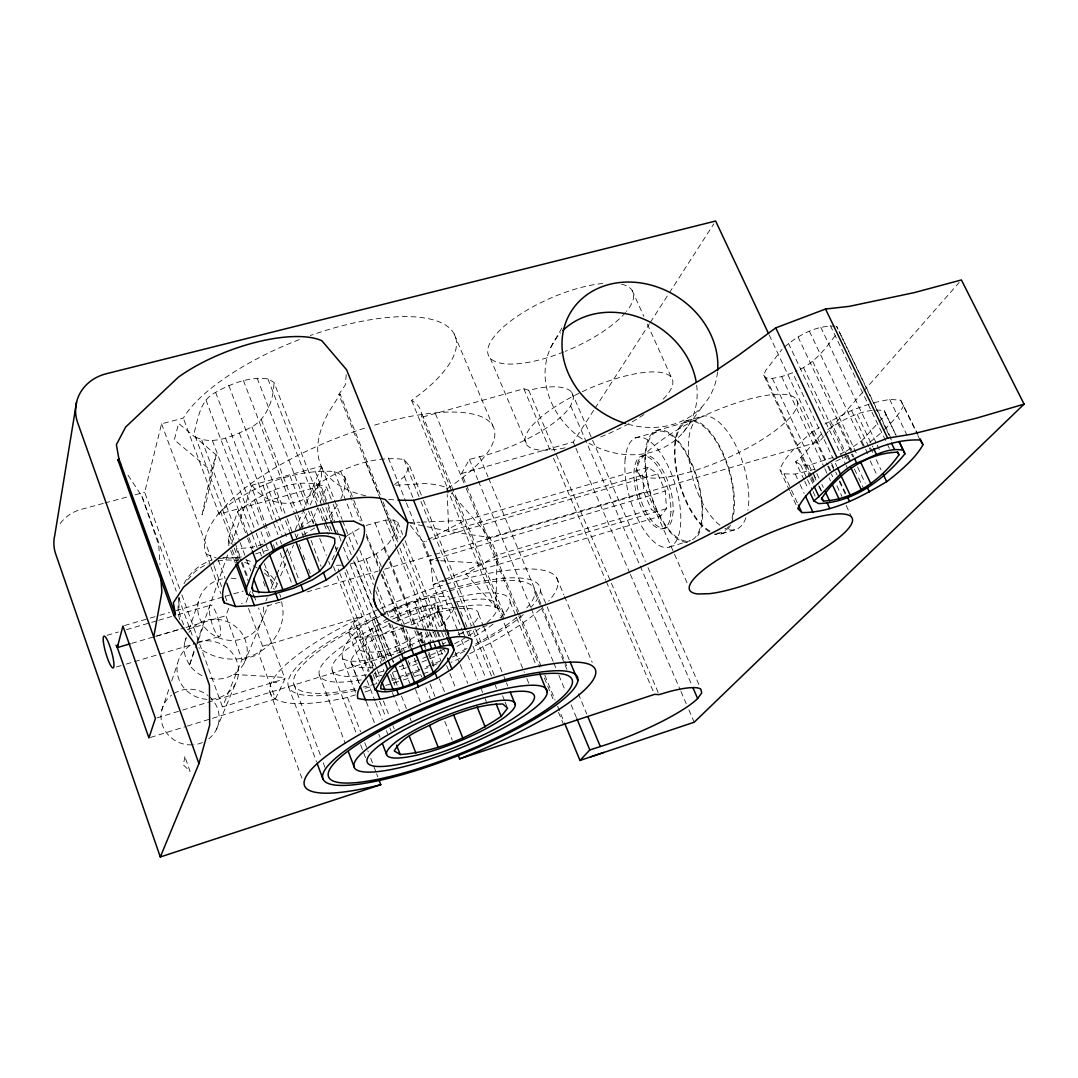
<?xml version="1.0" encoding="UTF-8"?>
<svg xmlns="http://www.w3.org/2000/svg" width="1078" height="1078" viewBox="0 0 1078 1078"><rect width="100%" height="100%" fill="white"/><g stroke="black" fill="none" stroke-linecap="round" stroke-linejoin="round"><path stroke-width="0.75" stroke-dasharray="5 3.75" d="M448.381 579.762L466.154 574.089L495.84 607.466L497.133 555.022L489.924 537.545L451.372 493.091M366.183 525.431L385.466 520.122L393.497 520.054L397.715 522.156C395.006 546.02 372.031 559.361 350.539 563.754M346.2 374.713L345.445 384.671L338.829 394.413L379.267 495.934M451.291 490.126L421.592 416.674A139.466 46.96 -21 0 0 415.717 403.212L411.594 400.356L420.043 394.103A148.683 53.563 -21.4 0 0 443.26 323.75A148.683 53.563 -21.4 0 0 310.329 335.527M216.166 454.876L206.868 499.384L202.058 514.826L211.261 470.857L216.166 454.876L178.638 423.384L174.313 439.824L211.261 470.857M179.568 588.534L144.681 492.228L161.565 423.802L183.327 418.129L184.567 415.946A148.683 53.563 -21.4 0 1 302.554 338.371M161.565 710.914L169.583 687.198M171.712 680.878L177.587 663.482M184.715 642.367L186.292 637.731M188.906 629.983L198.325 602.09M201.99 675.663A31.707 29.766 17.2 0 1 189.566 665.059L194.202 650.196M196.937 642.259L228.671 551.801M228.927 545.724L228.213 538.838L237.605 511.767C261.779 493.306 295.992 474.792 326.513 487.162L332.523 502.55M231.474 543.864L252.144 485.154L321.284 466.208A351.967 115.939 -24.4 0 1 328.628 412.295L340.163 394.171L380.601 495.651M189.566 665.059L195.118 649.32M195.67 647.743L203.446 625.712L199.551 618.26A33.216 30.912 18.2 0 1 225.45 578.36M402 651.732L222.459 706.952L242.051 659.615L225.908 615.713L229.142 607.076M518.558 611.536L461.627 473.471L469.402 459.43L486.151 455.091A75.5 24.026 -22.9 0 0 570.666 405.867L573.55 398.186L571.69 392.163A75.5 24.026 -22.9 0 0 539.485 387.959L528.746 390.263L523.841 388.754L421.485 417.348M247.9 597.643L246.161 602.103L241.526 603.451M248.479 596.161L250.797 590.218M265.929 600.877L267.209 597.791M271.036 588.521L276.143 576.164M276.79 574.628L284.444 556.086M285.091 554.55L287.637 548.365M295.305 529.837L302.325 512.845M302.958 511.309L321.487 466.518M216.274 729.685L235.583 683.492M244.18 662.943L268.314 605.216M275.416 588.251L277.356 583.616M280.576 575.908L285.737 563.565M288.958 555.844L293.472 545.05M296.706 537.329L298 534.243M301.22 526.536L307.028 512.656M310.248 504.935L318.643 484.884M299.563 528.611L312.566 519.812L317.646 507.94M320.179 501.998L326.513 487.162M187.356 726.06L275.429 698.854L258.989 654.521L262.56 646.221L247.334 605.257M810.818 476.193L763.682 375.117L765.717 370.428L782.062 349.339M332.132 559.778L339.503 543.972M275.429 698.854L284.996 678.749L258.545 607.925M394.535 484.574L404.425 476.489L409.613 466.114L403.981 459.457C371.438 455.172 338.061 469.226 312.337 488.334L219.103 514.166L183.327 418.129M366.56 679.073L348.49 632.193L353.274 623.084L362.073 616.387L343.869 569.534M387.608 618.449L371.856 628.77L359.958 650.398C381.841 656.933 404.924 643.404 422.819 631.681M550.75 347.493L562.083 327.672M427.643 627.517L438.14 610.404L437.223 606.402L433.935 604.691L415.488 607.763L390.492 617.155M461.627 473.471L573.24 442.061L594.099 409.68M595.002 408.266L649.414 323.791M650.33 322.389L668.468 294.227M669.371 292.825L713.811 223.833M321.904 505.73L273.947 382.38L267.896 378.877C249.503 376.424 231.366 383.458 215.613 392.352C200.454 399.83 198.379 417.119 194.458 431.685L195.495 437.048L241.742 560.924M219.103 514.166L220.424 512.117A150.853 48.025 -21.5 0 1 368.11 427.077M195.495 437.048C213.821 446.022 235.247 435.216 251.942 426.834C267.236 418.21 273.772 398.766 273.947 382.38M427.063 526.724L448.771 531.36L642.582 475.088L648.255 467.367L657.674 473.916L665.274 491.096L666.487 508.654L660.652 516.119L466.154 574.089L497.133 555.022L651.287 509.315L660.652 516.119M683.007 432.615L703.503 405.032M835.194 335.662C824.454 350.134 812.745 364.943 795.281 371.452M187.599 579.924L194.094 572.485A52.835 49.184 18.2 0 1 208.081 563.929M804.053 479.845L795.658 461.815L800.752 457.598L821.517 433.868M384.617 569.184L819.334 441.616L823.767 436.563M824.872 435.31L862.616 392.365M863.721 391.098L959.177 282.476M846.014 451.318L860.972 441.562L877.991 423.034M879.122 421.808L885.927 414.397L884.189 410.624C863.316 407.538 842.47 419.868 825.532 431.106M784.178 347.318C797.882 335.231 816.383 325.206 835.032 326.149M210.345 565.115L206.302 554.132A216.57 67.941 -22 0 1 220.438 511.161C252.333 486.016 293.27 469.28 334.315 471.423L344.637 476.786L353.139 498.359M411.068 624.971L417.132 622.734L442.708 608.814L474.037 605.054A143.926 35.102 -21.4 0 1 504.733 615.754L421.053 411.675M314.749 527.991L300.964 536.251M347.197 535.51L360.618 527.775M395.895 485.262L424.719 483.577A141.353 42.029 -21.2 0 1 446.966 488.024L447.639 488.428L456.331 482.365A150.853 48.025 -21.5 0 0 486.515 419.409A150.853 48.025 -21.5 0 0 371.236 426.12M355.511 692.372L342.683 658.901A173.612 43.672 -22.3 0 1 358.893 628.595L379.577 615.942M342.683 658.901C355.834 664.654 370.253 658.442 383.391 655.707C402.081 649.508 420.353 641.693 436.455 630.226M789.541 490.652L779.839 469.631A180.188 44.077 -25.3 0 1 812.516 431.806L819.388 427.494M824.886 424.058L851.472 410.449L872.358 402.97M648.255 467.367L464.968 520.378L423.317 542.072L408.171 522.695L419.868 522.21M380.979 615.269C402 604.866 424.853 596.242 448.596 596.215L462.341 630.374M835.8 461.263L851.324 453.838L852.725 456.776M833.186 457.315L809.026 465.211L800.563 464.78L795.658 461.815M840.314 453.986L844.586 451.978M443.53 580.126L433.019 584.653L442.708 608.814M445.039 579.479L482.567 563.309L666.487 508.654M427.899 672.133L414.531 676.472M403.482 627.773L392.877 631.708L370.697 636.828L354.824 637.044L348.49 632.193M814.955 469.28L795.254 474.091L783.949 473.862L779.839 469.631M763.682 375.117L766.027 377.92L772.347 378.432L781.658 376.626L792.546 372.772L836.838 466.41M255.594 553.876L271.265 549.012M446.858 580.247L433.019 584.653L430.58 560.129L423.317 542.072L426.551 541.129M379.025 609.164A154.423 38.498 -21.7 0 0 270.807 684.018A154.423 38.498 -21.7 0 0 345.472 697.87L355.471 694.906M365.051 691.914L371.425 689.92M385.789 685.433L392.176 683.439M393.78 682.94L401.757 680.461M403.347 679.962L412.928 676.971M150.516 737.433L185.753 726.545M458.096 634.484L475.735 629.053M482.149 627.086L488.55 625.105M157.011 717.908L181.01 710.564M182.613 710.065L284.996 678.749M669.344 547.031L690.27 540.671A56.986 24.161 73.4 0 1 645.668 466.451A56.986 24.161 73.4 0 1 684.274 450.537A56.986 24.161 73.4 0 1 691.739 540.078M714.795 534.553L721.222 532.599M721.613 533.799L735.695 529.514M262.56 646.221L362.073 616.387M664.708 528.058L666.932 527.398M242.051 659.615L258.989 654.521M116.478 666.972L124.522 664.587M126.139 664.115L195.428 643.579M197.031 643.108L219.589 636.424M642.582 475.088L643.862 492.403L489.924 537.545L448.771 531.36L447.249 494.681M131.691 643.35L154.046 636.802M155.65 636.33L184.392 627.895M185.982 627.436L225.908 615.713M156.849 636.02L180.282 629.134M307.041 591.943L378.149 571.084M187.262 629.417L202.974 624.795M280.145 602.13L263.382 607.049L263.598 608.032A33.216 30.912 18.2 0 1 241.742 639.065A33.216 30.912 18.2 0 1 203.446 625.712M433.787 559.186L430.58 560.129L438.962 560.641M435.404 558.714L665.274 491.096M433.019 539.256L657.674 473.916M107.126 635.279L118.405 631.991M126.476 629.646L157.105 620.739M158.709 620.268L171.604 616.508M178.059 614.635L210.291 605.257M124.522 625.523L148.616 618.543M150.219 618.071L158.25 615.74M159.854 615.282L169.489 612.479M175.916 610.62L224.089 596.646M225.693 596.174L232.107 594.315M233.724 593.857L243.358 591.054M643.768 455.765L645.991 455.132M655.801 430.809L686.457 422.118M635.198 437.964L656.179 432.009M263.099 544.147L250.648 547.678L236.203 548.702L240.852 561.139M686.08 420.919L700.201 416.916M103.326 503.413L81.066 509.436A39.185 35.911 8.5 0 0 58.239 526.616M104.916 502.981L128.767 496.527M135.141 494.815L144.681 492.228M219.252 558.35L236.648 557.905L241.391 556.895M873.935 402.646L889.673 399.386L900.682 400.207L918.011 434.447M338.829 394.413L340.163 394.171M421.538 522.143L464.968 520.378M341.483 565.141L336.7 565.29L339.125 571.529M233.589 674.397L284.498 677.442M440.646 560.735L482.567 563.309M388.7 499.357L396.448 500.071M365.846 495.84C348.154 491.864 329.72 483.2 321.284 466.208L321.554 476.314A38.538 34.712 20.2 0 1 292.3 502.9A38.538 34.712 20.2 0 1 252.697 486.191L252.144 485.154M409.748 523.032L425.5 526.387M206.302 554.132L216.247 557.865M447.181 493.023L446.966 488.024L450.267 491.824M128.026 475.182L141.919 496.271L176.253 591.202M189.256 664.479L185.861 657.917A31.707 29.766 17.2 0 1 186.049 637.893M900.682 400.207L917.149 434.111M917.877 435.579L920.019 439.999M889.673 399.386L906.935 435.04M884.189 410.624L896.236 435.593M885.927 414.397L896.168 435.606M890.967 438.14L836.609 326.338L840.261 333.924M840.988 335.433L851.93 358.179M852.671 359.702L891.358 440.08M830.343 325.569L891.088 451.978M820.789 327.308L876.454 443.543M877.169 445.066L881.508 454.121M857.253 414.41L872.87 447.087M870.512 447.815L873.328 453.703M876.131 459.592L881.063 469.9M851.472 410.449L868.625 446.4M869.34 447.896L870.781 450.9M809.416 331.296L864.92 447.707M865.634 449.23L869.959 458.298M860.972 441.562L863.801 447.505M870.162 460.845L877.236 475.681M812.731 361.426L857.226 455.105M798.03 336.915L851.822 450.267M837.593 422.819L851.701 452.558M852.402 454.04L853.816 457.018M857.589 467.043L865.243 483.187M848.116 455.751L851.607 463.136M854.409 469.051L857.899 476.436M858.6 477.918L863.505 488.253M830.383 420.609L846.675 455.051M847.389 456.546L849.518 461.034M803.447 367.45L848.386 462.435M788.422 343.262L845.421 463.904M846.136 465.413L848.278 469.941M831.569 463.284L835.019 470.614M835.706 472.083L837.08 475.007M839.843 480.882L846.055 494.074M831.69 465.211L834.466 471.126M839.331 481.462L846.971 497.713M769.261 335.123L819.334 441.616M812.516 431.806L827.931 464.618M828.632 466.1L831.434 472.07M796.467 399.655L826.988 464.631M827.688 466.141L832.661 476.719M836.919 485.787L841.891 496.365M846.149 505.434L851.108 516.012M781.658 376.626L824.131 467.205M824.832 468.714L828.376 476.26M829.076 477.77L830.491 480.788M772.347 378.432L819.051 478.362M821.881 484.413L823.296 487.445M813.311 473.309L816.747 480.667M819.496 486.542L821.544 490.962M809.026 465.211L813.176 474.104M813.877 475.587L818.027 484.494M818.728 485.976L820.803 490.423M766.027 377.92L811.411 475.209M812.125 476.732L814.955 482.809M811.518 477.702L814.335 483.739M800.752 457.598L809.888 477.19M810.589 478.699L813.391 484.723M800.563 464.78L806.816 478.201M807.503 479.697L812.367 490.14M813.068 491.635L815.143 496.109M804.74 481.354L808.244 488.873M795.254 474.091L799.364 482.971M800.051 484.44L804.161 493.306M783.949 473.862L790.834 488.752M791.521 490.247L797.72 503.642M790.241 492.161L797.868 508.668M632.112 290.413L643.889 316.474M647.352 324.141L671.581 377.812M639.241 474.077L687.589 584.006M643.862 492.403L651.287 509.315M571.69 392.163L645.318 561.463M647.999 567.621L699.541 686.134M570.666 405.867L639.497 564.522M640.17 566.058L692.292 686.201M573.24 442.061L575.234 446.669M575.895 448.219L629.741 572.903M630.401 574.439L680.245 689.893M680.919 691.429L686.228 703.745M688.896 709.903L694.205 722.22M528.746 390.263L659.103 694.609M523.841 388.754L550.898 452.046M553.54 458.217L605.674 580.153M606.335 581.689L653.861 692.831M490.261 358.26L527.331 445.632M454.242 334.086L492.942 426.16M556.747 577.956L563.834 594.827M564.481 596.363L592.226 662.364M540.415 590.636L569.48 660.369M479.602 456.573L487.997 476.732M488.644 478.282L540.9 603.842M541.547 605.391L564.131 659.642M564.778 661.191L568.012 668.939M578.334 693.747L586.715 713.892M535.025 592.698L540.833 606.644M541.479 608.194L567.271 670.206M469.402 459.43L477.783 479.629M478.416 481.179L530.578 607.008M531.225 608.571L553.122 661.38M553.755 662.943L555.696 667.592M558.916 675.367L564.71 689.341M571.151 704.877L576.946 718.864M183.691 624.688L180.498 616.993A52.997 49.292 18.2 0 1 179.487 597.508M519.205 613.086L542.234 668.926M544.794 675.138L555.035 699.959M557.582 706.157L563.983 721.681M435.391 413.588L465.521 486.704M466.168 488.267L518.1 614.271M518.734 615.834L539.903 667.174M544.39 678.062L554.011 701.401M558.498 712.288L563.619 724.726M510.177 602.184L515.931 616.171M516.564 617.734L535.766 664.358M451.925 491.676L503.952 618.637M497.551 607.008L524.312 672.362M526.859 678.588L530.053 686.376M411.594 400.356L447.639 488.428M446.966 488.024L495.84 607.466M478.592 614.244L483.025 625.159M483.658 626.722L503.291 675.057M503.925 676.607L505.825 681.296M506.458 682.846L507.725 685.972M409.613 466.114L422.805 498.696M423.425 500.246L494.411 675.583M502.577 695.755L504.45 700.404M505.083 701.967L506.97 706.616M403.981 459.457L420.353 499.949M420.986 501.513L470.749 624.58M473.269 630.805L491.528 675.987M495.314 685.325L496.567 688.451M457.032 602.44L460.131 610.135M460.751 611.671L462.61 616.293M465.103 622.451L468.202 630.145M468.822 631.681L470.695 636.289M404.425 476.489L413.224 498.292M467.259 632.26L468.512 635.387M472.919 646.288L485.477 677.442M462.974 631.924L464.847 636.586M388.336 457.975L405.813 501.459M406.433 503.022L457.638 630.374M458.258 631.924L465.13 649.01M467.623 655.222L477.621 680.07M481.367 689.394L482.607 692.494M485.113 698.706L486.986 703.368M434.259 596.929L449.957 636.101M437.223 606.402L447.101 631.061M447.72 632.611L448.947 635.697M438.989 611.563L446.481 630.28M447.101 631.829L448.974 636.519M455.226 652.109L459.592 663.037M460.212 664.6L467.717 683.317M438.14 610.404L446.117 630.32M446.737 631.856L448.569 636.451M433.935 604.691L444.459 631.021M445.079 632.57L446.319 635.67M397.715 522.156L402.66 534.553M405.139 540.752L441.037 630.617M441.657 632.166L444.756 639.914M393.497 520.054L400.329 537.181M402.808 543.406L437.601 630.59M438.22 632.153L441.32 639.928M441.94 641.491L444.432 647.716M437.075 631.775L439.554 637.987M443.893 648.848L445.12 651.961M383.081 501.903L398.644 540.927M424.584 605.944L434.501 630.832M435.121 632.382L437.601 638.607M379.887 497.497L397.297 541.237M365.658 462.125L380.601 499.666M381.221 501.23L397.418 541.897M399.911 548.15L432.925 631.048M433.545 632.611L436.038 638.877M440.403 649.818L442.896 656.071M446.629 665.463L449.122 671.715M449.742 673.278L455.347 687.36M385.466 520.122L396.664 548.257M397.283 549.82L429.623 631.129M430.243 632.692L433.976 642.07M434.596 643.633L436.469 648.336M429.435 632.031L433.625 642.582M434.232 644.092L436.024 648.606M436.63 650.115L440.821 660.652M414.936 601.443L426.376 630.239M426.982 631.762L431.187 642.367M415.488 607.763L424.772 631.169M425.392 632.719L428.492 640.521M417.132 622.734L418.358 625.846M420.838 632.072L425.15 642.973M428.855 652.311L434.407 666.325M439.352 678.79L444.904 692.804M420.407 633.77L425.972 647.811M428.451 654.05L433.396 666.527M421.916 639.537L423.142 642.636M423.748 644.172L425.594 648.808M374.848 522.358L389.576 559.549M390.196 561.099L417.186 629.282M417.806 630.832L422.711 643.229M384.159 548.406L387.231 556.154M389.684 562.366L416.081 629.04M416.687 630.59L421.606 642.987M406.702 610.404L412.268 624.472M414.734 630.724L420.299 644.792M430.014 683.91L434.946 696.401M444.796 721.384L452.194 740.114M376.262 553.796L382.447 569.467M383.067 571.03L405.301 627.436M405.921 629L412.712 646.234M353.746 499.909L364.068 526.104M409.101 640.467L411.553 646.692M366.345 534.203L379.793 568.349M382.245 574.561L402.66 626.426M403.024 627.329L410.974 647.501M340.608 471.126L360.254 521.011M366.399 536.601L380.507 572.458M381.127 574.022L400.154 622.343M402.606 628.582L409.977 647.285M414.275 658.2L421.646 676.903M425.945 687.818L430.243 698.733M393.672 609.11L398.456 621.265M400.854 627.342L409.222 648.619M334.315 471.423L353.894 521.28M403.334 648.457L404.546 651.543M408.185 660.814L410.004 665.449M412.443 671.621L414.262 676.256M366.021 558.835L374.632 580.759M377.084 587.025L388.754 616.791M391.84 624.62L402.283 651.247M389.441 623.138L401.097 652.864M415.529 689.489L420.433 701.98M352.614 531.737L357.478 544.147M359.904 550.359L373.284 584.478M375.71 590.69L384.833 613.961M388.484 623.259L400.032 652.742M395.424 646.679L399.076 656.03M399.682 657.58L401.515 662.256M402.121 663.805L410.664 685.595M321.823 467.596L342.063 519.367M342.629 520.809L354.298 550.629M356.71 556.814L372.018 595.959M333.115 504.086L339.125 519.461M354.945 562.783L393.524 661.582M346.321 542.099L351.212 554.631M353.665 560.897L393.416 662.741M373.931 618.678L389.333 658.159M315.153 471.099L334.773 521.429M374.659 626.197L386.813 657.405M318.495 483.092L333.142 520.674M336.808 530.066L338.64 534.769M339.247 536.332L341.079 541.035M343.518 547.301L349.622 562.959M350.229 564.522L386.84 658.483M392.325 672.578L397.216 685.109M401.488 696.065L406.366 708.596M410.031 717.988L411.244 721.115M316.42 483.294L330.313 518.99M383.391 655.707L385.196 660.356M390.627 674.289L394.844 685.123M371.856 628.77L383.984 659.911M379.995 651.408L383.633 660.774M322.511 507.293L327.362 519.771M329.801 526.024L331.62 530.713M346.469 569.71L382.111 661.366M370.697 636.828L383.957 670.961M392.405 692.682L399.628 711.291M329.572 531.171L325.408 520.445A228.482 73.439 -19.5 0 0 338.748 502.644M335.527 546.492L336.713 549.551M312.337 488.334L317.794 502.388M320.22 508.641L325.071 521.132M325.677 522.695L328.709 530.497M335.379 547.678L336.592 550.804M267.896 378.877L317.377 506.377M317.983 507.94L328.238 534.365M339.732 573.092L376.599 668.252M377.206 669.815L380.224 677.604M358.893 628.595L374.699 669.425M367.989 652.837L374.672 670.112M375.279 671.688L378.93 681.107M333.506 566.583L336.538 574.426M337.144 575.989L374.133 671.594M374.74 673.171L377.772 681M300.142 483.011L308.618 504.922M311.043 511.188L315.288 522.143M353.274 623.084L372.543 672.901M373.136 674.464L376.748 683.802M383.377 700.916L389.387 716.493M392.998 725.831L394.211 728.944M312.566 519.812L313.765 522.897M319.735 538.326L326.297 555.305M328.682 561.476L329.868 564.562M257.184 378.203L307.917 509.517M308.524 511.08L313.361 523.585M364.916 660.248L369.121 671.149M354.824 637.044L368.191 671.715M379.631 701.279L385.668 716.937M389.913 727.906L391.112 731.046M290.022 476.004L309.575 526.697M367.167 680.636L374.996 700.943M375.589 702.506L382.218 719.686M386.436 730.628L387.635 733.754M311.016 540.334L321.001 566.26M261.307 419.679L297.366 513.465M297.973 515.028L305.788 535.348M243.426 380.534L294.671 513.923M295.264 515.486L301.301 531.184M301.907 532.748L304.306 539.027M351.374 662.808L359.729 684.543M366.291 701.63L374.632 723.365M378.809 734.239L380.008 737.339M350.606 661.393L359.648 684.934M294.941 533.664L296.706 538.286M299.064 544.43L300.829 549.039M303.188 555.183L304.953 559.792M308.483 569.022L310.248 573.631M251.942 426.834L286.546 517.265M287.152 518.814L293.122 534.418M273.852 490.261L283.191 514.678M285.522 520.782L289.605 531.467M228.792 385.506L286.384 536.44M347.493 697.399L360.564 731.692M364.728 742.594L368.299 751.945M370.684 758.184L376.033 772.212M376.626 773.775L377.812 776.888M262.951 485.423L282.328 536.292M287.044 548.621L299.239 580.611M332.172 670.139L356.468 733.929M360.618 744.817L366.533 760.381M239.41 433.248L277.949 534.553M280.32 540.792L281.506 543.905M276.143 542.153L277.302 545.225M280.226 552.906L293.068 586.728M215.613 392.352L271.009 538.501M273.394 544.781L275.173 549.497M254.206 499.545L269.702 540.455M319.357 675.044L345.31 743.577M225.558 438.018L258.599 525.444M260.957 531.697L265.08 542.625M265.673 544.188L268.031 550.427M205.965 399.965L255.607 531.616M256.2 533.179L261.509 547.287M262.102 548.85L265.053 556.693M260.337 552.866L261.482 555.925M264.366 563.565L274.149 589.545M238.427 497.834L251.753 533.26M252.333 534.796L257.548 548.662M212.366 440.43L248.277 536.022M248.87 537.585L252.993 548.554M237.605 511.767L247.01 536.817M247.59 538.394L251.713 549.349M263.409 581.675L265.727 587.847M294.038 684.705L320.921 756.554M323.252 762.793L325.004 767.482M201.815 440.107L239.518 540.9M240.111 542.477L246 558.229M246.592 559.805L250.716 570.828M242.321 562.487L248.169 578.172M288.527 686.807L316.528 761.809M253.882 595.433L256.214 601.672M241.432 562.689L248.978 582.902M252.454 592.24L254.192 596.902M220.438 511.161L233.576 546.398M234.155 547.934L239.289 561.732M236.648 557.905L237.793 560.978M228.213 538.838L231.743 548.311M232.322 549.888L237.025 562.514M230.679 550.413L235.341 562.945M269.904 691.753L301.88 778.127M218.241 559.94L225.127 578.576M161.565 423.802L213.417 564.414M213.996 565.99L221.569 586.526M225.059 596.013L226.811 600.756M210.924 566.691L220.747 593.372M181.859 594.854L222.459 706.952M178.544 597.535L193.42 638.661M141.919 496.271L158.735 545.118L160.029 564.629M281.668 601.672L283.056 611.576A52.835 49.184 18.2 0 1 253.963 654.818A52.835 49.184 18.2 0 1 198.837 647.73M380.453 608.531A154.423 38.498 -21.7 0 1 522.089 569.049A154.423 38.498 -21.7 0 1 548.742 600.998M540.428 609.259A154.423 38.498 -21.7 0 1 468.957 654.036M460.104 658.254A154.423 38.498 -21.7 0 1 451.076 662.364M344.637 476.786A228.482 73.439 -19.5 0 1 339.624 501.081M903.809 405.207A184.055 48.052 -24.1 0 1 882.922 430.998M880.268 433.437A184.055 48.052 -24.1 0 1 868.396 443.395M383.943 612.937A135.222 33.688 -21.7 0 1 509.746 577.889A135.222 33.688 -21.7 0 1 531.023 607.264M523.302 614.595A135.222 33.688 -21.7 0 1 473.687 646.625M464.753 651.166A135.222 33.688 -21.7 0 1 452.423 657.041M437.223 663.752A135.222 33.688 -21.7 0 1 429.475 666.959M427.926 667.578A135.222 33.688 -21.7 0 1 424.813 668.818M418.628 671.217A135.222 33.688 -21.7 0 1 410.826 674.1M409.263 674.666A135.222 33.688 -21.7 0 1 398.308 678.466M396.744 678.978A135.222 33.688 -21.7 0 1 389.064 681.444M370.01 686.929A135.222 33.688 -21.7 0 1 363.852 688.492M356.063 690.311A135.222 33.688 -21.7 0 1 288.715 679.14A135.222 33.688 -21.7 0 1 382.474 613.584M454.013 608.235A180.538 46.623 -20.8 0 1 438.746 628.097M745.922 517.79A59.074 26.195 73.4 0 1 724.888 528.301M719.902 525.202A59.074 26.195 73.4 0 1 688.33 444.85A59.074 26.195 73.4 0 1 723.149 426.309A59.074 26.195 73.4 0 1 747.876 510.298M709.62 531.872A59.223 25.899 73.4 0 1 674.41 449.769A59.223 25.899 73.4 0 1 711.345 433.41A59.223 25.899 73.4 0 1 731.692 522.102M730.466 525.04A59.223 25.899 73.4 0 1 714.66 533.933M687.441 542.409A58.252 24.7 73.4 0 1 644.994 464.861A58.252 24.7 73.4 0 1 682.145 446.117A58.252 24.7 73.4 0 1 696.186 537.989M709.998 530.996A57.956 25.346 73.4 0 1 675.003 451.574A57.956 25.346 73.4 0 1 710.281 433.235A57.956 25.346 73.4 0 1 731.531 519.798M728.499 526.536A57.956 25.346 73.4 0 1 717.247 533.138M459.039 608.612A68.21 16.978 -21.7 0 1 470.655 626.21M463.715 631.668A68.21 16.978 -21.7 0 1 461.007 633.541M445.618 642.609A68.21 16.978 -21.7 0 1 442.735 644.105M372.853 667.242A68.21 16.978 -21.7 0 1 352.91 656.798A68.21 16.978 -21.7 0 1 398.537 626.52M404.654 623.879A68.21 16.978 -21.7 0 1 457.678 608.747M454.687 602.252A88.706 22.086 -21.7 0 1 486.946 622.626M479.899 628.245A88.706 22.086 -21.7 0 1 467.987 636.168M466.626 636.99A88.706 22.086 -21.7 0 1 453.892 644.105M443.584 649.239A88.706 22.086 -21.7 0 1 428.882 655.815M427.414 656.435A88.706 22.086 -21.7 0 1 419.989 659.399M418.507 659.979A88.706 22.086 -21.7 0 1 409.573 663.253M403.603 665.301A88.706 22.086 -21.7 0 1 399.183 666.73M383.835 671.109A88.706 22.086 -21.7 0 1 374.592 673.278M366.466 674.815A88.706 22.086 -21.7 0 1 332.927 664.317A88.706 22.086 -21.7 0 1 389.454 624.566M396.677 621.346A88.706 22.086 -21.7 0 1 453.191 602.575M392.702 619.028A102.37 25.495 -21.7 0 1 490.274 592.846A102.37 25.495 -21.7 0 1 499.02 619.095M493.01 624.122A102.37 25.495 -21.7 0 1 470.56 638.944M469.038 639.82A102.37 25.495 -21.7 0 1 453.056 648.282M442.559 653.268A102.37 25.495 -21.7 0 1 419.005 663.145M417.429 663.752A102.37 25.495 -21.7 0 1 407.821 667.242M406.217 667.794A102.37 25.495 -21.7 0 1 391.826 672.443M381.922 675.246A102.37 25.495 -21.7 0 1 373.972 677.24M361.157 679.895A102.37 25.495 -21.7 0 1 320.435 667.619A102.37 25.495 -21.7 0 1 391.206 619.688M449.58 590.879A129.36 32.232 -21.7 0 1 526.131 608.585M516.524 617.492A129.36 32.232 -21.7 0 1 472.663 645.56M467.043 648.471A129.36 32.232 -21.7 0 1 453.878 654.898M440.282 661.016A129.36 32.232 -21.7 0 1 432.494 664.317M430.93 664.964A129.36 32.232 -21.7 0 1 423.088 668.091M419.962 669.303A129.36 32.232 -21.7 0 1 391.678 679.194M375.629 683.924A129.36 32.232 -21.7 0 1 363.165 687.104M354.985 688.923A129.36 32.232 -21.7 0 1 294.227 677.442A129.36 32.232 -21.7 0 1 379.914 616.549M381.356 615.888A129.36 32.232 -21.7 0 1 447.896 591.35M621.575 284.174A78.923 27.354 -23.8 0 1 626.534 311.299M625.483 312.553A78.923 27.354 -23.8 0 1 565.29 351.334M563.74 351.954A78.923 27.354 -23.8 0 1 490.679 341.699A78.923 27.354 -23.8 0 1 603.41 283.406M184.001 583.724A52.997 49.292 18.2 0 1 212.15 560.021M223.106 557.622A52.997 49.292 18.2 0 1 239.747 558.256M245.663 559.711A52.997 49.292 18.2 0 1 252.791 562.406M264.42 569.521A52.997 49.292 18.2 0 1 277.181 584.047M179.649 619.607A52.835 49.184 18.2 0 1 178.921 598.559M217.716 561.045A52.835 49.184 18.2 0 1 237.227 560.735M244.639 562.433A52.835 49.184 18.2 0 1 251.753 565.128M253.128 565.775A52.835 49.184 18.2 0 1 257.13 567.931M264.514 573.173A52.835 49.184 18.2 0 1 276.076 586.715M279.701 594.126A52.835 49.184 18.2 0 1 280.806 597.212M231.137 578.199A33.216 30.912 18.2 0 1 239.612 579.681M209.873 678.372A31.707 29.766 17.2 0 0 247.118 647.824L245.407 640.157A31.707 29.766 17.2 0 0 219.117 619.54A31.707 29.766 17.2 0 0 188.946 632.368M209.105 696.401A29.16 27.772 14.8 0 1 208.889 738.7M202.489 742.499A29.16 27.772 14.8 0 1 193.717 744.75M192.207 744.858A29.16 27.772 14.8 0 1 163.115 726.828A29.16 27.772 14.8 0 1 171.496 695.162M173.935 693.491A29.16 27.772 14.8 0 1 207.933 695.458M197.8 642.057A30.925 29.16 16.6 0 1 237.942 665.059A30.925 29.16 16.6 0 1 210.156 699.339M206.922 699.312A30.925 29.16 16.6 0 1 177.641 675.057A30.925 29.16 16.6 0 1 194.822 643.094M717.503 372.058A81.227 68.992 32.4 0 1 628.703 424.395M582.309 391.678A80.015 24.524 -23.6 0 1 659.17 372.206A80.015 24.524 -23.6 0 1 661.596 400.733M643.93 414.585A80.015 24.524 -23.6 0 1 599.247 437.479M565.034 447.855A80.015 24.524 -23.6 0 1 525.444 436.671A80.015 24.524 -23.6 0 1 580.826 392.392M696.657 385.223A79.166 67.793 32.5 0 1 665.692 446.508A79.166 67.793 32.5 0 1 589.1 443.327M582.187 439.029A79.166 67.793 32.5 0 1 560.614 332.819M670.988 511.74L670.058 519.192A37.892 15.725 73.4 0 1 640.965 506.633A37.892 15.725 73.4 0 1 642.744 455.819A37.892 15.725 73.4 0 1 670.637 502.927L670.988 511.74M673.224 511.08L672.295 518.518A37.878 15.752 73.4 0 1 643.148 505.986A37.878 15.752 73.4 0 1 644.967 455.172A37.878 15.752 73.4 0 1 672.874 502.254L673.224 511.08M184.877 756.675L183.327 764.868L190.092 771.403L184.877 756.675M276.79 682.414L272.855 682.024L276.79 682.414M670.273 476.611A87.237 24.053 -24.2 0 0 797.06 406.258A87.237 24.053 -24.2 0 0 684.57 425.662A87.237 24.053 -24.2 0 0 670.273 476.611M625.146 458.797A57.188 23.729 73.4 0 0 662.943 547.072A57.188 23.729 73.4 0 0 670.3 471.005A57.188 23.729 73.4 0 0 625.146 458.797M209.307 610.849A16.278 3.652 73.9 0 0 218.564 636.276A16.278 3.652 73.9 0 0 217.028 615.349A16.278 3.652 73.9 0 0 209.307 610.849"/><path stroke-width="1.5" d="M76.578 402.121L54.762 535.375A39.185 35.911 8.5 0 0 55.719 554.079L160.299 856.983L380.79 784.69L378.998 780.014M174.906 613.274L118.863 458.743L116.384 444.688L125.614 427.104L178.409 377.138A96.818 36.167 -20.7 0 1 321.837 340.702L346.577 369.727L407.915 522.682L405.8 535.564L387.204 560.344A359.782 95.794 -24 0 0 376.303 606.887C387.312 626.102 411.985 628.717 431.901 630.374C461.128 633.635 488.792 623.421 516.16 614.729A374.794 105.213 -23.2 0 0 663.145 556.976A373.621 104.822 -23.2 0 0 719.74 529.002L772.953 499.154L836.973 457.638L887.639 438.167L911.301 434.259L976.56 418.143L1024.1 404.129L961.401 279.943L914.252 292.623L849.275 306.354L825.532 309.036L775.769 327.874L738.322 355.444L714.431 371.573L662.983 402.431A365.146 126.625 -23.5 0 1 607.898 430.823A366.291 127.083 -23.5 0 1 463.54 486.986L413.575 500.354L397.998 500.205M160.299 856.983L198.931 763.628L153.723 636.936L161.862 592.28L160.784 576.016M198.931 763.628L209.658 725.251L209.455 685.406L195.697 644.994L173.895 615.471L117.839 459.727L119.375 459.107M246.997 594.261L246.431 587.753L256.416 561.881C281.156 543.905 314.763 525.417 345.742 536.386L331.067 567.648L312.607 579.775L293.647 588.265L268.638 595.582L254.192 596.902L246.997 594.261L235.92 564.508M375.252 690.001L387.608 669.263L403.549 659.116L422.778 651.045L440.7 646.382L450.038 644.954L453.272 646.49L454.094 650.25C446.103 668.697 428.559 678.722 410.664 685.595C399.332 688.842 386.975 694.852 375.252 690.001L369.363 674.774M898.971 454.741C881.791 479.238 854.18 499.666 823.471 501.054L821.369 498.831C837.943 473.687 866.335 453.07 897.206 452.208L898.971 454.741L897.516 451.722M564.629 723.23L579.977 760.462L589.814 749.938L606.914 744.44A79.004 14.432 -22.6 0 0 697.628 698.531L701.711 692.952L700.889 689.219A79.004 14.432 -22.6 0 0 670.004 691.402L659.103 694.609L654.521 694.367L459.578 758.845L458.352 755.718M501.189 716.385L507.59 708.165L502.874 704.028C480.465 703.813 459.417 712.733 438.827 720.562C423.425 729.227 403.468 734.603 394.265 750.935L400.194 754.533C436.455 751.905 471.329 736.651 501.189 716.385L496.163 703.921M319.614 571.313L324.815 565.128L334.827 543.42L334.652 538.515C320.153 531.454 303.511 539.889 289.376 544.296C269.217 551.559 256.524 564.764 252.158 586.203L252.858 590.717C275.981 597.131 300.681 583.939 319.614 571.313L306.987 538.474M813.836 500.893C828.847 488.981 838.684 471.302 856.633 462.961C871.603 457.746 886.857 446.777 903.324 450.281L904.941 453.798C883.785 479.804 853.21 502.577 818.62 503.574L813.836 500.893L809.632 491.878M433.262 672.443L437.924 667.942L448.03 652.554L448.475 649.212C437.075 645.035 424.88 651.961 414.033 655.262C399.156 660.544 386.759 670.732 380.898 685.729L380.803 688.842C399.224 692.157 417.765 681.525 433.262 672.443L424.665 650.735M1024.1 404.129L694.205 722.22L579.977 760.462M326.284 579.991L343.855 567.931A230.261 68.911 -19.7 0 0 364.068 526.104L353.894 521.28C312.62 520.324 271.872 537.087 239.289 561.732A218.174 63.71 -22 0 0 224.211 602.777L235.476 606.537L254.435 605.607L278.178 600.244L303.295 591.283L326.284 579.991L323.346 572.364M437.223 678.183L451.938 669.02A181.656 43.619 -20.9 0 0 471.935 639.375C459.053 632.746 444.298 639.941 431.187 642.367C411.324 648.983 391.84 657.216 374.699 669.425A174.649 40.829 -22.3 0 0 357.842 698.463C385.25 704.594 412.672 688.802 437.223 678.183L434.771 671.998M922.984 444.675L920.019 439.999C887.935 438.638 858.142 456.088 831.434 472.07A181.293 41.207 -25.1 0 0 797.868 508.668L801.843 512.589C832.539 512.71 860.931 496.945 886.682 481.691A185.214 44.953 -24 0 0 922.984 444.675L920.14 438.827M173.895 615.471L175.471 614.837L173.356 602.723L183.678 587.038L239.559 540.59A99.216 30.036 -21 0 1 385.183 499.491L407.915 522.682M459.578 758.845L461.802 757.982A156.553 32.569 -21.8 0 0 583.845 662.889A156.553 32.569 -21.8 0 0 352.196 738.848A156.553 32.569 -21.8 0 0 378.769 785.215L380.79 784.69M603.99 752.417L590.299 756.999M130.101 643.822L117.327 647.568L115.993 645.237M117.839 459.727L120.615 463.944M899.065 441.468L903.324 450.281M899.092 441.67L904.941 453.798M891.533 443.233L894.376 449.149M825.532 309.036L887.639 438.167M873.584 448.569L876.427 454.512M883.165 474.32L886.682 481.691M860.81 462.651L870.862 483.806M854.517 458.5L856.633 462.961M867.332 487.593L869.42 491.986M850.529 466.963L861.228 489.587M775.769 327.874L836.973 457.638M837.539 467.892L840.314 473.808M840.827 475.277L850.057 494.869M847.429 497.012L849.504 501.405M768.547 333.601L715.63 221.017L106.331 373.729A44.643 39.805 11.6 0 0 77.737 422.926L153.723 636.936M832.62 485.316L838.994 498.898M825.425 491.986L829.669 501.068M827.042 502.712L829.79 508.6M822.042 498.009L823.471 501.054M814.106 486.232L819.01 496.783M805.535 496.271L813.081 512.522M798.407 505.137L801.843 512.589M692.952 687.751L697.628 698.531M570.127 661.919L577.889 680.501A137.081 28.513 -21.8 0 1 382.959 779.65A137.081 28.513 -21.8 0 1 389.832 724.066A137.081 28.513 -21.8 0 1 577.889 680.501M588.009 716.991L600.271 746.448M576.946 718.864L589.814 749.938M539.606 673.683L547.287 692.332A103.784 21.56 -21.8 0 1 400.827 767.442A103.784 21.56 -21.8 0 1 403.711 726.249A103.784 21.56 -21.8 0 1 547.287 692.332M510.258 692.211L515.324 704.675A69.154 14.364 -21.8 0 1 418.52 754.762A69.154 14.364 -21.8 0 1 418.843 727.933A69.154 14.364 -21.8 0 1 515.324 704.675M413.575 500.354L465.683 629.579M449.566 637.233L453.272 646.49M477.082 706.71L485.194 726.99M449.796 639.524L454.094 650.25M446.939 637.219L450.038 644.954M447.599 658.159L451.938 669.02M438.22 640.157L440.7 646.382M429.111 642.084L431.591 648.323M453.542 714.606L462.799 737.958M420.299 644.792L422.778 651.045M415.798 654.076L425.069 677.577M411.284 648.323L413.75 654.575M416.687 682.441L418.507 687.077M404.735 657.499L414.572 682.563M401.717 654.427L403.549 659.116M429.61 725.4L438.194 747.27M373.244 599.072L376.303 606.901M339.732 520.997L345.742 536.386M394.75 664.722L403.32 686.686M388.026 660.518L390.465 666.756M330.919 520.539L335.757 532.963M396.65 689.772L398.456 694.421M385.196 663.024L387.608 669.263M386.935 673.79L392.971 689.327M409.276 736.112L415.906 753.185M337.913 552.61L343.855 567.931M382.043 682.293L385.062 690.095M315.894 523.706L319.519 533.098M370.926 675.825L372.732 680.501M376.343 689.839L379.955 699.177M396.556 745.141L400.194 754.533M382.394 743.55L386.571 754.425M360.254 686.497L365.671 700.619M296.1 542.207L309.817 578.064M290.184 532.99L293.108 540.617M300.978 585.192L303.295 591.283M282.692 547.018L296.922 584.424M270.295 542.032L273.286 549.901M348.248 751.366L354.15 766.943M269.81 555.116L282.786 589.464M275.308 592.604L278.178 600.244M259.475 565.788L269.473 592.428M252.306 550.912L256.416 561.881M253.667 578.711L258.963 592.887M251.686 587.577L252.858 590.717M317.107 763.372L322.942 779.003M250.419 594.84L254.435 605.607M237.025 562.514L246.431 587.753M226.852 583.238L235.476 606.537M222.486 598.074L224.211 602.777M625.563 423.492A81.227 68.992 32.4 0 1 562.837 333.654A81.227 68.992 32.4 0 1 648.417 284.43A81.227 68.992 32.4 0 1 717.638 370.536M562.851 330.528A79.166 67.793 32.5 0 1 641.221 318.104A79.166 67.793 32.5 0 1 696.172 381.881M118.041 644.792L117.327 647.568L148.912 737.918L155.407 718.393L122.919 625.995L118.041 644.792M803.905 559.913L784.178 569.656A88.841 19.727 -23.8 0 1 709.58 593.668L697.897 593.978A88.841 19.727 -23.8 0 1 735.412 549.416A88.841 19.727 -23.8 0 1 845.017 514.206A88.841 19.727 -23.8 0 1 803.905 559.913M386.207 777.467A131.139 27.273 -21.8 0 0 572.431 682.617A131.139 27.273 -21.8 0 0 392.257 724.497A131.139 27.273 -21.8 0 0 386.207 777.467M408.01 762.362A89.919 18.676 -21.8 0 0 534.513 697.264A89.919 18.676 -21.8 0 0 409.68 727.003A89.919 18.676 -21.8 0 0 408.01 762.362M103.394 641.76A16.547 2.951 74 0 0 112.395 667.727A16.547 2.951 74 0 0 109.996 646.706A16.547 2.951 74 0 0 103.394 641.76"/></g></svg>
